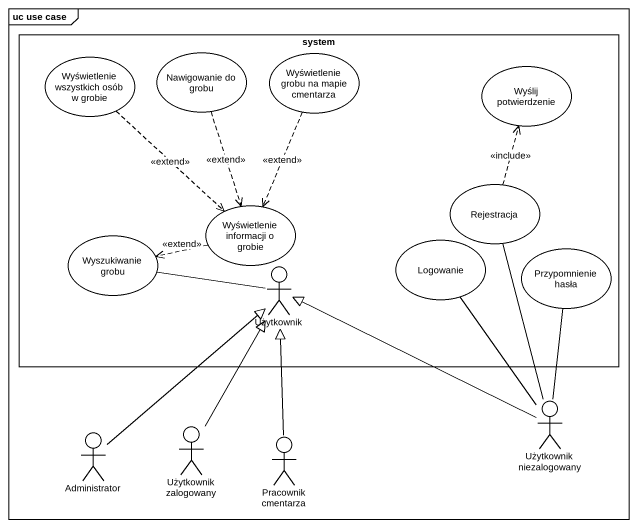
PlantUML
@startuml
mainframe uc use case
rectangle system {
  usecase "Wyświetlenie wszystkich osób w grobie" as Wyświetlenie_wszystkich
  usecase "Nawigowanie do grobu" as Nawigowanie_do_grobu
  usecase "Wyświetlenie grobu na mapie cmentarza" as Wyświetlenie_grobu_na_mapie
  usecase "Wyślij potwierdzenie" as Wyślij_potwierdzenie
  usecase Rejestracja
  usecase "Wyszukiwanie grobu" as Wyszukiwanie_grobu
  usecase "Wyświetlenie informacji o grobie" as Wyświetlenie_informacji_o
  usecase Logowanie
  actor Użytkownik
  usecase "Przypomnienie hasła" as Przypomnienie_hasła
}
actor Administrator
actor "Użytkownik zalogowany" as Użytkownik_zalogowany
actor "Użytkownik niezalogowany" as Użytkownik_niezalogowany
actor "Pracownik cmentarza" as Pracownik_cmentarza
Wyświetlenie_wszystkich ..> Wyświetlenie_informacji_o : <<extend>>
Nawigowanie_do_grobu ..> Wyświetlenie_informacji_o : <<extend>>
Wyświetlenie_grobu_na_mapie ..> Wyświetlenie_informacji_o : <<extend>>
Rejestracja .up.> Wyślij_potwierdzenie : <<include>>
Wyświetlenie_informacji_o .left.> Wyszukiwanie_grobu : <<extend>>
Użytkownik -left- Wyszukiwanie_grobu
Administrator -up-|> Użytkownik
Użytkownik_zalogowany -up-|> Użytkownik
Użytkownik_niezalogowany -up- Rejestracja
Użytkownik_niezalogowany -up- Logowanie
Użytkownik_niezalogowany -left-|> Użytkownik
Użytkownik_niezalogowany -up- Przypomnienie_hasła
Pracownik_cmentarza -up-|> Użytkownik
@enduml
